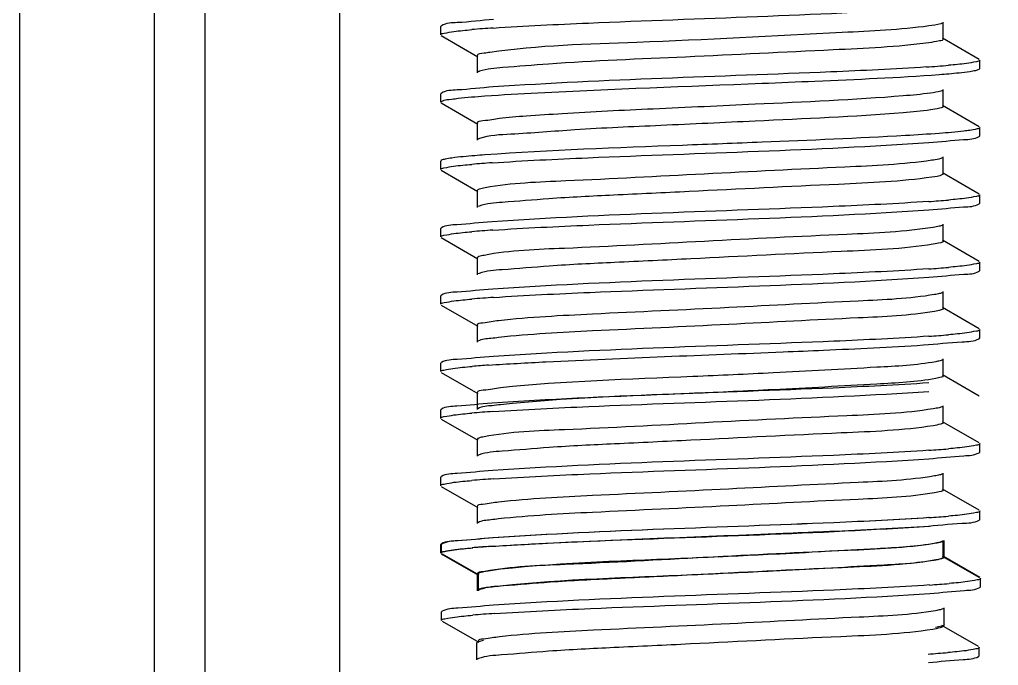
# Model space of a CAD drawing. Extents: x 1031190 to 1725648, y 733081 to 1571294.
# Drawn here: x 1133615.7 to 1133961.6, y 1250876.9 to 1251105.2 of the extents above; entities that cross this region are included whole.
import ezdxf

# ---------------------------------------------------------------- set-up
doc = ezdxf.new("R2010")
doc.units = 0
doc.header["$LTSCALE"] = 1000
doc.header["$MEASUREMENT"] = 0
doc.styles.get("Standard").update_dxf_attribs({"font": 'gbenor.shx', "bigfont": 'gbcbig.shx'})
doc.dimstyles.get("Standard").update_dxf_attribs({"dimtxt": 0.18, "dimasz": 0.18, "dimexe": 0.18, "dimexo": 0.0625, "dimgap": 0.09, "dimtad": 0, "dimtih": 1, "dimtoh": 1, "dimdec": 4, "dimzin": 0, "dimdsep": 46, "dimtxsty": 'Standard', "dimcen": 0.09, "dimadec": 0, "dimazin": 0, "dimtfac": 1, "dimtdec": 4, "dimtofl": 0, "dimtmove": 0, "dimatfit": 3, "dimfxl": 0, "dimtolj": 1, "dimtzin": 0, "dimarcsym": 0})

msp = doc.modelspace()

# ---------------------------------------------------------------- linework, layer by layer
at = {"linetype": 'Continuous'}
for p, q in [((1133615.66, 1253335.18), (1133615.66, 1248594.16)), ((1133663.28, 1253335.18), (1133663.28, 1248594.16)), ((1133681.14, 1253335.18), (1133681.14, 1248594.16)), ((1133728.77, 1253335.18), (1133728.77, 1248594.16)), ((1133942.1, 1251098.34), (1133942.1, 1251104.29)), ((1133764.71, 1251103.06), (1133764.49, 1251102.8)), ((1133764.49, 1251099.83), (1133764.49, 1251102.8)), ((1133764.49, 1251099.83), (1133764.49, 1251102.8)), ((1133764.71, 1251099.57), (1133777.64, 1251092.08)), ((1133954.76, 1251091.16), (1133941.84, 1251098.64)), ((1133777.38, 1251092.39), (1133777.38, 1251086.43)), ((1133954.99, 1251087.92), (1133954.99, 1251090.9)), ((1133954.99, 1251087.92), (1133954.99, 1251090.9)), ((1133954.76, 1251087.66), (1133954.99, 1251087.92)), ((1133942.1, 1251074.53), (1133942.1, 1251080.48)), ((1133764.71, 1251079.25), (1133764.49, 1251078.99)), ((1133764.49, 1251076.01), (1133764.49, 1251078.99)), ((1133764.49, 1251076.01), (1133764.49, 1251078.99)), ((1133764.71, 1251075.75), (1133777.64, 1251068.27)), ((1133954.76, 1251067.34), (1133941.84, 1251074.83)), ((1133777.38, 1251068.57), (1133777.38, 1251062.62)), ((1133954.99, 1251064.11), (1133954.99, 1251067.08)), ((1133954.99, 1251064.11), (1133954.99, 1251067.08)), ((1133954.76, 1251063.85), (1133954.99, 1251064.11)), ((1133942.1, 1251050.71), (1133942.1, 1251056.67)), ((1133764.71, 1251055.44), (1133764.49, 1251055.18)), ((1133764.49, 1251052.2), (1133764.49, 1251055.18)), ((1133764.49, 1251052.2), (1133764.49, 1251055.18)), ((1133764.71, 1251051.94), (1133777.64, 1251044.46)), ((1133954.76, 1251043.53), (1133941.84, 1251051.01)), ((1133777.38, 1251044.76), (1133777.38, 1251038.81)), ((1133954.99, 1251040.29), (1133954.99, 1251043.27)), ((1133954.99, 1251040.29), (1133954.99, 1251043.27)), ((1133778.1, 1251039.31), (1133777.64, 1251039.11)), ((1133954.76, 1251040.03), (1133954.99, 1251040.29)), ((1133764.71, 1251031.63), (1133764.49, 1251031.36)), ((1133942.1, 1251026.9), (1133942.1, 1251032.85)), ((1133764.49, 1251028.39), (1133764.49, 1251031.36)), ((1133764.49, 1251028.39), (1133764.49, 1251031.36)), ((1133764.71, 1251028.13), (1133777.64, 1251020.65)), ((1133954.76, 1251019.72), (1133941.84, 1251027.2)), ((1133777.38, 1251020.95), (1133777.38, 1251014.99)), ((1133954.99, 1251016.48), (1133954.99, 1251019.46)), ((1133954.99, 1251016.48), (1133954.99, 1251019.46)), ((1133778.05, 1251015.48), (1133777.64, 1251015.3)), ((1133954.76, 1251016.22), (1133954.99, 1251016.48)), ((1133764.71, 1251007.81), (1133764.49, 1251007.55)), ((1133764.49, 1251004.58), (1133764.49, 1251007.55)), ((1133764.49, 1251004.58), (1133764.49, 1251007.55)), ((1133942.1, 1251003.09), (1133942.1, 1251009.04)), ((1133764.71, 1251004.31), (1133777.64, 1250996.83)), ((1133954.76, 1250995.91), (1133941.84, 1251003.39)), ((1133777.38, 1250997.13), (1133777.38, 1250991.18)), ((1133954.99, 1250992.67), (1133954.99, 1250995.65)), ((1133954.99, 1250992.67), (1133954.99, 1250995.65)), ((1133954.76, 1250992.41), (1133954.99, 1250992.67)), ((1133764.71, 1250984), (1133764.49, 1250983.74)), ((1133764.49, 1250980.76), (1133764.49, 1250983.74)), ((1133764.49, 1250980.76), (1133764.49, 1250983.74)), ((1133942.1, 1250979.27), (1133942.1, 1250985.23)), ((1133764.71, 1250980.5), (1133777.64, 1250973.02)), ((1133954.76, 1250972.09), (1133941.84, 1250979.58)), ((1133777.38, 1250973.32), (1133777.38, 1250967.37)), ((1133764.71, 1250967.49), (1133764.49, 1250967.23)), ((1133764.49, 1250964.25), (1133764.49, 1250967.23)), ((1133764.49, 1250964.25), (1133764.49, 1250967.23)), ((1133942.1, 1250962.77), (1133942.1, 1250968.72)), ((1133764.71, 1250963.99), (1133777.64, 1250956.51)), ((1133954.76, 1250955.58), (1133941.84, 1250963.07)), ((1133777.38, 1250956.81), (1133777.38, 1250950.86)), ((1133954.99, 1250952.35), (1133954.99, 1250955.32)), ((1133954.99, 1250952.35), (1133954.99, 1250955.32)), ((1133954.76, 1250952.09), (1133954.99, 1250952.35)), ((1133778.05, 1250951.34), (1133777.64, 1250951.16)), ((1133942.1, 1250938.95), (1133942.1, 1250944.91)), ((1133764.71, 1250943.68), (1133764.49, 1250943.42)), ((1133764.49, 1250940.44), (1133764.49, 1250943.42)), ((1133764.49, 1250940.44), (1133764.49, 1250943.42)), ((1133764.71, 1250940.18), (1133777.64, 1250932.7)), ((1133954.76, 1250931.77), (1133941.84, 1250939.25)), ((1133777.38, 1250933), (1133777.38, 1250927.05)), ((1133954.99, 1250928.53), (1133954.99, 1250931.51)), ((1133954.99, 1250928.53), (1133954.99, 1250931.51)), ((1133954.76, 1250928.27), (1133954.99, 1250928.53)), ((1133942.1, 1250915.14), (1133942.1, 1250921.09)), ((1133942.41, 1250915.15), (1133942.41, 1250921.1)), ((1133764.71, 1250919.87), (1133764.49, 1250919.6)), ((1133764.49, 1250916.63), (1133764.49, 1250919.6)), ((1133764.49, 1250916.63), (1133764.49, 1250919.6)), ((1133765.02, 1250919.87), (1133764.8, 1250919.61)), ((1133764.8, 1250916.63), (1133764.8, 1250919.61)), ((1133764.8, 1250916.63), (1133764.8, 1250919.61)), ((1133764.71, 1250916.37), (1133777.64, 1250908.89)), ((1133765.02, 1250916.37), (1133777.95, 1250908.89)), ((1133954.76, 1250907.96), (1133941.84, 1250915.44)), ((1133955.07, 1250907.97), (1133942.15, 1250915.45)), ((1133777.38, 1250909.19), (1133777.38, 1250903.23)), ((1133777.69, 1250909.19), (1133777.69, 1250903.24)), ((1133955.3, 1250904.73), (1133955.3, 1250907.7)), ((1133955.3, 1250904.73), (1133955.3, 1250907.7)), ((1133778.36, 1250903.72), (1133777.95, 1250903.54)), ((1133955.07, 1250904.47), (1133955.3, 1250904.73)), ((1133942.41, 1250891.33), (1133942.41, 1250897.29)), ((1133765.02, 1250896.06), (1133764.8, 1250895.8)), ((1133764.8, 1250892.82), (1133764.8, 1250895.8)), ((1133764.8, 1250892.82), (1133764.8, 1250895.8)), ((1133765.02, 1250892.56), (1133777.95, 1250885.08)), ((1133954.56, 1250883.57), (1133941.64, 1250891.05)), ((1133777.17, 1250884.8), (1133777.17, 1250878.84)), ((1133954.79, 1250880.33), (1133954.79, 1250883.31)), ((1133954.79, 1250880.33), (1133954.79, 1250883.31)), ((1133777.85, 1250879.33), (1133777.43, 1250879.14)), ((1133954.56, 1250880.07), (1133954.79, 1250880.33))]:
    msp.add_line(p, q, dxfattribs=at)
for centre, radius, start, end in [((1133810.6, 1250684), 419.14, 93.7658, 94.8061), ((1133908.51, 1251511.39), 423.82, 273.7363, 274.8052), ((1133810.03, 1250643.6), 411.89, 93.8141, 94.8058), ((1133909.6, 1251450.08), 410.09, 273.8288, 274.8033), ((1133810.34, 1250615.85), 415.84, 93.7876, 94.8061), ((1133909.61, 1251426.14), 409.97, 273.8296, 274.8033), ((1133810.75, 1250586.9), 420.99, 93.7545, 94.8055), ((1133909.68, 1251401.37), 409.01, 273.8359, 274.8035), ((1133808.48, 1250591.54), 392.45, 93.9506, 94.8036), ((1133810.34, 1250551.71), 415.84, 93.7876, 94.8061), ((1133909.61, 1251362.01), 409.97, 273.8296, 274.8033), ((1133810.75, 1250522.77), 420.99, 93.7545, 94.8055), ((1133909.68, 1251337.24), 409.01, 273.8359, 274.8035), ((1133808.48, 1250527.41), 392.45, 93.9506, 94.8036), ((1133810.65, 1250504.09), 415.84, 93.7876, 94.8061), ((1133909.92, 1251314.39), 409.97, 273.8296, 274.8033), ((1133811.06, 1250475.15), 420.99, 93.7545, 94.8055), ((1133909.4, 1251289.99), 409.97, 273.8296, 274.8033)]:
    msp.add_arc(centre, radius, start, end, dxfattribs=at)
for points, knots in [([(1133783.07, 1251102.23), (1133794.27, 1251102.99), (1133845.29, 1251105.44), (1133896.36, 1251106.66), (1133936.12, 1251109.31)], [0, 0, 0, 0, 0.219727, 1, 1, 1, 1]), ([(1133783.19, 1251105.22), (1133778.91, 1251104.93), (1133772.92, 1251104.1), (1133766.38, 1251104.02), (1133764.72, 1251103.06)], [0, 0, 0, 0, 0.691048, 1, 1, 1, 1]), ([(1133764.49, 1251099.83), (1133764.49, 1251100.26), (1133766.8, 1251100.55), (1133767.97, 1251100.87), (1133769.14, 1251101.02)], [0, 0, 0, 0, 0.27128, 1, 1, 1, 1]), ([(1133937.01, 1251102.95), (1133926.87, 1251101.6), (1133892.41, 1251100.01), (1133840.75, 1251097.03), (1133799.02, 1251096.09), (1133781.8, 1251093.63)], [0, 0, 0, 0, 0.197296, 0.66439, 1, 1, 1, 1]), ([(1133941.84, 1251103.99), (1133941.64, 1251103.87), (1133940.06, 1251103.33), (1133938.42, 1251103.14), (1133937.01, 1251102.95)], [0, 0, 0, 0, 0.139781, 1, 1, 1, 1]), ([(1133942.1, 1251098.34), (1133942.1, 1251097.86), (1133939.57, 1251097.51), (1133938.29, 1251097.17), (1133937.01, 1251097)], [0, 0, 0, 0, 0.272864, 1, 1, 1, 1]), ([(1133937.01, 1251097), (1133925.8, 1251095.51), (1133897.07, 1251094.27), (1133852.3, 1251091.91), (1133813.24, 1251090.45), (1133789.09, 1251088.39), (1133780.84, 1251087.82), (1133778.21, 1251086.97)], [0, 0, 0, 0, 0.213061, 0.541106, 0.846102, 0.947882, 1, 1, 1, 1]), ([(1133781.8, 1251093.63), (1133781.16, 1251093.54), (1133779.91, 1251093.19), (1133777.38, 1251093.27), (1133777.38, 1251092.39)], [0, 0, 0, 0, 0.421903, 1, 1, 1, 1]), ([(1133954.99, 1251090.9), (1133954.99, 1251090.45), (1133952.64, 1251090.17), (1133951.46, 1251089.85), (1133950.27, 1251089.7)], [0, 0, 0, 0, 0.271064, 1, 1, 1, 1]), ([(1133778.21, 1251086.97), (1133778.1, 1251086.93), (1133777.9, 1251086.87), (1133777.72, 1251086.78), (1133777.64, 1251086.73)], [0, 0, 0, 0, 0.559243, 1, 1, 1, 1]), ([(1133936.12, 1251088.47), (1133924.88, 1251087.72), (1133873.86, 1251085.28), (1133822.79, 1251084.06), (1133783.07, 1251081.4)], [0, 0, 0, 0, 0.220644, 1, 1, 1, 1]), ([(1133940.72, 1251085.82), (1133941.82, 1251085.9), (1133945.41, 1251086.19), (1133948.99, 1251086.52), (1133951.45, 1251086.88)], [0, 0, 0, 0, 0.308788, 1, 1, 1, 1]), ([(1133951.45, 1251086.88), (1133952.17, 1251086.99), (1133953.28, 1251087.19), (1133954.41, 1251087.45), (1133954.76, 1251087.66)], [0, 0, 0, 0, 0.639507, 1, 1, 1, 1]), ([(1133878.06, 1251082.7), (1133884.29, 1251082.95), (1133905.18, 1251083.84), (1133926.08, 1251084.71), (1133940.72, 1251085.82)], [0, 0, 0, 0, 0.298277, 1, 1, 1, 1]), ([(1133783.07, 1251081.4), (1133778.82, 1251081.11), (1133772.87, 1251080.29), (1133766.37, 1251080.2), (1133764.72, 1251079.25)], [0, 0, 0, 0, 0.690938, 1, 1, 1, 1]), ([(1133780.08, 1251078.21), (1133786.31, 1251078.67), (1133818.96, 1251080.48), (1133851.63, 1251081.63), (1133878.06, 1251082.7)], [0, 0, 0, 0, 0.190978, 1, 1, 1, 1]), ([(1133941.84, 1251080.18), (1133941.66, 1251080.07), (1133940.27, 1251079.58), (1133938.81, 1251079.39), (1133937.57, 1251079.22)], [0, 0, 0, 0, 0.143278, 1, 1, 1, 1]), ([(1133764.49, 1251076.01), (1133764.49, 1251076.14), (1133765.9, 1251077.03), (1133767.2, 1251076.94), (1133768.46, 1251077.11)], [0, 0, 0, 0, 0.088833, 1, 1, 1, 1]), ([(1133768.46, 1251077.11), (1133769.19, 1251077.21), (1133773.06, 1251077.68), (1133776.94, 1251077.99), (1133780.08, 1251078.21)], [0, 0, 0, 0, 0.191282, 1, 1, 1, 1]), ([(1133937.57, 1251079.22), (1133934.38, 1251078.77), (1133913.74, 1251076.95), (1133893.05, 1251076.08), (1133875.58, 1251075.26)], [0, 0, 0, 0, 0.155236, 1, 1, 1, 1]), ([(1133875.58, 1251075.26), (1133863.57, 1251074.7), (1133840.91, 1251073.65), (1133813.73, 1251072.4), (1133795.99, 1251071.13), (1133785.98, 1251070.57), (1133781.37, 1251069.46), (1133777.37, 1251069.29), (1133777.38, 1251068.57)], [0, 0, 0, 0, 0.365862, 0.692448, 0.821022, 0.917724, 0.97803, 1, 1, 1, 1]), ([(1133937.57, 1251073.26), (1133934.38, 1251072.81), (1133913.74, 1251071), (1133893.05, 1251070.13), (1133875.58, 1251069.31)], [0, 0, 0, 0, 0.155236, 1, 1, 1, 1]), ([(1133942.1, 1251074.53), (1133942.1, 1251074.09), (1133939.87, 1251073.72), (1133938.7, 1251073.42), (1133937.57, 1251073.26)], [0, 0, 0, 0, 0.274842, 1, 1, 1, 1]), ([(1133875.58, 1251069.31), (1133864.49, 1251068.79), (1133843.26, 1251067.77), (1133814.41, 1251066.58), (1133793.16, 1251064.77), (1133781.69, 1251064.33), (1133778.15, 1251063.14)], [0, 0, 0, 0, 0.341185, 0.653122, 0.885228, 1, 1, 1, 1]), ([(1133951.45, 1251066.05), (1133950.77, 1251065.95), (1133947.2, 1251065.49), (1133943.62, 1251065.2), (1133940.72, 1251064.98)], [0, 0, 0, 0, 0.190097, 1, 1, 1, 1]), ([(1133954.99, 1251067.08), (1133954.99, 1251066.74), (1133953.27, 1251066.41), (1133952.34, 1251066.18), (1133951.45, 1251066.05)], [0, 0, 0, 0, 0.27614, 1, 1, 1, 1]), ([(1133778.15, 1251063.14), (1133778.05, 1251063.1), (1133777.88, 1251063.04), (1133777.71, 1251062.96), (1133777.64, 1251062.92)], [0, 0, 0, 0, 0.555338, 1, 1, 1, 1]), ([(1133940.72, 1251064.98), (1133936.73, 1251064.68), (1133915.86, 1251063.38), (1133894.97, 1251062.55), (1133878.06, 1251061.86)], [0, 0, 0, 0, 0.190944, 1, 1, 1, 1]), ([(1133936.98, 1251061.74), (1133941.1, 1251062.02), (1133946.87, 1251062.82), (1133953.16, 1251062.93), (1133954.76, 1251063.85)], [0, 0, 0, 0, 0.690319, 1, 1, 1, 1]), ([(1133878.06, 1251061.86), (1133868.71, 1251061.49), (1133836.04, 1251060.15), (1133803.35, 1251059.07), (1133780.08, 1251057.38)], [0, 0, 0, 0, 0.286355, 1, 1, 1, 1]), ([(1133782.63, 1251054.58), (1133793.91, 1251055.34), (1133845.36, 1251057.82), (1133896.88, 1251059.01), (1133936.98, 1251061.74)], [0, 0, 0, 0, 0.219568, 1, 1, 1, 1]), ([(1133768.46, 1251056.28), (1133767.64, 1251056.16), (1133766.39, 1251055.95), (1133765.11, 1251055.67), (1133764.71, 1251055.44)], [0, 0, 0, 0, 0.644209, 1, 1, 1, 1]), ([(1133780.08, 1251057.38), (1133778.89, 1251057.29), (1133775.01, 1251056.99), (1133771.13, 1251056.65), (1133768.46, 1251056.28)], [0, 0, 0, 0, 0.307497, 1, 1, 1, 1]), ([(1133941.84, 1251056.36), (1133941.44, 1251056.13), (1133940.16, 1251055.83), (1133938.9, 1251055.6), (1133938.09, 1251055.48)], [0, 0, 0, 0, 0.361658, 1, 1, 1, 1]), ([(1133764.49, 1251052.2), (1133764.49, 1251052.63), (1133766.76, 1251052.92), (1133767.92, 1251053.23), (1133769.06, 1251053.38)], [0, 0, 0, 0, 0.271559, 1, 1, 1, 1]), ([(1133938.09, 1251055.48), (1133927.91, 1251053.96), (1133900.99, 1251052.8), (1133857.86, 1251050.67), (1133815.53, 1251048.36), (1133789.58, 1251047.43), (1133780.17, 1251045.75)], [0, 0, 0, 0, 0.195167, 0.509727, 0.818873, 1, 1, 1, 1]), ([(1133938.09, 1251049.53), (1133927.19, 1251047.9), (1133898.48, 1251046.76), (1133860.99, 1251044.81), (1133826.87, 1251043.2), (1133804.81, 1251042.15), (1133789.07, 1251040.73), (1133780.7, 1251040.22), (1133778.1, 1251039.31)], [0, 0, 0, 0, 0.206258, 0.536041, 0.702749, 0.845523, 0.948379, 1, 1, 1, 1]), ([(1133942.1, 1251050.71), (1133942.1, 1251050.58), (1133940.72, 1251049.63), (1133939.36, 1251049.72), (1133938.09, 1251049.53)], [0, 0, 0, 0, 0.092026, 1, 1, 1, 1]), ([(1133780.17, 1251045.75), (1133779.46, 1251045.62), (1133778.68, 1251045.44), (1133777.38, 1251045.05), (1133777.38, 1251044.76)], [0, 0, 0, 0, 0.714515, 1, 1, 1, 1]), ([(1133954.99, 1251043.27), (1133954.99, 1251042.84), (1133952.7, 1251042.55), (1133951.54, 1251042.24), (1133950.38, 1251042.09)], [0, 0, 0, 0, 0.271489, 1, 1, 1, 1]), ([(1133936.98, 1251040.9), (1133925.72, 1251040.14), (1133874.27, 1251037.66), (1133822.76, 1251036.46), (1133782.63, 1251033.74)], [0, 0, 0, 0, 0.219101, 1, 1, 1, 1]), ([(1133936.99, 1251037.93), (1133941.1, 1251038.21), (1133946.87, 1251039), (1133953.16, 1251039.11), (1133954.76, 1251040.03)], [0, 0, 0, 0, 0.690311, 1, 1, 1, 1]), ([(1133782.87, 1251030.78), (1133794.17, 1251031.54), (1133845.54, 1251034.01), (1133896.97, 1251035.21), (1133936.99, 1251037.93)], [0, 0, 0, 0, 0.220145, 1, 1, 1, 1]), ([(1133782.63, 1251033.74), (1133778.48, 1251033.46), (1133772.67, 1251032.66), (1133766.33, 1251032.55), (1133764.72, 1251031.63)], [0, 0, 0, 0, 0.690488, 1, 1, 1, 1]), ([(1133938.59, 1251031.74), (1133928.49, 1251030.13), (1133901.41, 1251029.05), (1133857.95, 1251026.87), (1133815.27, 1251024.48), (1133789.13, 1251023.65), (1133779.8, 1251021.87)], [0, 0, 0, 0, 0.192752, 0.509476, 0.820909, 1, 1, 1, 1]), ([(1133941.84, 1251032.55), (1133941.48, 1251032.35), (1133940.38, 1251032.06), (1133939.29, 1251031.85), (1133938.59, 1251031.74)], [0, 0, 0, 0, 0.367273, 1, 1, 1, 1]), ([(1133764.49, 1251028.39), (1133764.49, 1251028.82), (1133766.79, 1251029.11), (1133767.95, 1251029.42), (1133769.11, 1251029.57)], [0, 0, 0, 0, 0.271407, 1, 1, 1, 1]), ([(1133938.59, 1251025.79), (1133927.85, 1251024.08), (1133899.18, 1251023.03), (1133861.66, 1251021.02), (1133827.26, 1251019.41), (1133804.96, 1251018.35), (1133789.09, 1251016.9), (1133780.65, 1251016.41), (1133778.05, 1251015.48)], [0, 0, 0, 0, 0.202669, 0.533226, 0.70113, 0.845024, 0.948509, 1, 1, 1, 1]), ([(1133942.1, 1251026.9), (1133942.1, 1251026.55), (1133940.42, 1251026.16), (1133939.47, 1251025.93), (1133938.59, 1251025.79)], [0, 0, 0, 0, 0.280154, 1, 1, 1, 1]), ([(1133779.8, 1251021.87), (1133779.19, 1251021.75), (1133778.49, 1251021.59), (1133777.38, 1251021.2), (1133777.38, 1251020.95)], [0, 0, 0, 0, 0.71086, 1, 1, 1, 1]), ([(1133954.99, 1251019.46), (1133954.99, 1251019.02), (1133952.7, 1251018.74), (1133951.54, 1251018.43), (1133950.39, 1251018.28)], [0, 0, 0, 0, 0.271495, 1, 1, 1, 1]), ([(1133936.99, 1251017.09), (1133925.76, 1251016.33), (1133874.39, 1251013.85), (1133822.95, 1251012.65), (1133782.87, 1251009.95)], [0, 0, 0, 0, 0.21884, 1, 1, 1, 1]), ([(1133783.18, 1251006.99), (1133794.5, 1251007.75), (1133845.79, 1251010.21), (1133897.14, 1251011.4), (1133937.05, 1251014.12)], [0, 0, 0, 0, 0.220917, 1, 1, 1, 1]), ([(1133937.05, 1251014.12), (1133941.15, 1251014.4), (1133946.9, 1251015.19), (1133953.16, 1251015.3), (1133954.76, 1251016.22)], [0, 0, 0, 0, 0.690253, 1, 1, 1, 1]), ([(1133782.87, 1251009.95), (1133778.67, 1251009.66), (1133772.78, 1251008.85), (1133766.35, 1251008.75), (1133764.72, 1251007.81)], [0, 0, 0, 0, 0.690736, 1, 1, 1, 1]), ([(1133939.05, 1251008.01), (1133930.16, 1251006.49), (1133905.8, 1251005.48), (1133865.54, 1251003.28), (1133823.14, 1251001.36), (1133796, 1250999.98), (1133784.97, 1250998.77)], [0, 0, 0, 0, 0.175288, 0.472203, 0.784406, 1, 1, 1, 1]), ([(1133941.84, 1251008.74), (1133941.53, 1251008.56), (1133940.58, 1251008.29), (1133939.64, 1251008.11), (1133939.05, 1251008.01)], [0, 0, 0, 0, 0.373528, 1, 1, 1, 1]), ([(1133764.49, 1251004.58), (1133764.49, 1251005.02), (1133766.82, 1251005.3), (1133768, 1251005.62), (1133769.17, 1251005.77)], [0, 0, 0, 0, 0.271179, 1, 1, 1, 1]), ([(1133939.05, 1251002.05), (1133930.16, 1251000.54), (1133905.8, 1250999.53), (1133865.54, 1250997.32), (1133823.14, 1250995.41), (1133796, 1250994.03), (1133784.97, 1250992.82)], [0, 0, 0, 0, 0.175288, 0.472203, 0.784406, 1, 1, 1, 1]), ([(1133942.1, 1251003.09), (1133942.1, 1251002.78), (1133940.66, 1251002.38), (1133939.82, 1251002.18), (1133939.05, 1251002.05)], [0, 0, 0, 0, 0.283524, 1, 1, 1, 1]), ([(1133784.97, 1250998.77), (1133783.07, 1250998.57), (1133781.26, 1250998.01), (1133777.37, 1250997.83), (1133777.38, 1250997.13)], [0, 0, 0, 0, 0.732764, 1, 1, 1, 1]), ([(1133954.99, 1250995.65), (1133954.99, 1250995.21), (1133952.71, 1250994.93), (1133951.55, 1250994.61), (1133950.4, 1250994.46)], [0, 0, 0, 0, 0.27155, 1, 1, 1, 1]), ([(1133784.97, 1250992.82), (1133784.05, 1250992.72), (1133781.62, 1250992.35), (1133778.99, 1250992.27), (1133777.64, 1250991.48)], [0, 0, 0, 0, 0.371684, 1, 1, 1, 1]), ([(1133937.05, 1250993.28), (1133925.86, 1250992.52), (1133874.57, 1250990.05), (1133823.22, 1250988.83), (1133783.18, 1250986.15)], [0, 0, 0, 0, 0.218398, 1, 1, 1, 1]), ([(1133885.51, 1250987.75), (1133890.26, 1250987.95), (1133906.81, 1250988.66), (1133923.36, 1250989.41), (1133935.15, 1250990.18)], [0, 0, 0, 0, 0.286991, 1, 1, 1, 1]), ([(1133935.15, 1250990.18), (1133939.7, 1250990.47), (1133946.06, 1250991.36), (1133953, 1250991.4), (1133954.76, 1250992.41)], [0, 0, 0, 0, 0.692027, 1, 1, 1, 1]), ([(1133781.44, 1250983.06), (1133788.19, 1250983.53), (1133822.86, 1250985.4), (1133857.57, 1250986.6), (1133885.51, 1250987.75)], [0, 0, 0, 0, 0.194747, 1, 1, 1, 1]), ([(1133783.18, 1250986.15), (1133778.9, 1250985.87), (1133772.91, 1250985.04), (1133766.38, 1250984.95), (1133764.72, 1250984)], [0, 0, 0, 0, 0.691038, 1, 1, 1, 1]), ([(1133939.48, 1250984.27), (1133932.6, 1250983), (1133913.35, 1250982.07), (1133894.22, 1250980.9), (1133882.02, 1250980.31)], [0, 0, 0, 0, 0.364269, 1, 1, 1, 1]), ([(1133941.84, 1250984.93), (1133941.57, 1250984.77), (1133940.77, 1250984.53), (1133939.98, 1250984.36), (1133939.48, 1250984.27)], [0, 0, 0, 0, 0.380472, 1, 1, 1, 1]), ([(1133764.49, 1250980.76), (1133764.49, 1250981.17), (1133766.63, 1250981.47), (1133767.73, 1250981.76), (1133768.81, 1250981.91)], [0, 0, 0, 0, 0.272497, 1, 1, 1, 1]), ([(1133882.02, 1250980.31), (1133872.57, 1250979.86), (1133840.45, 1250978.29), (1133808.25, 1250977.41), (1133785.68, 1250975.04)], [0, 0, 0, 0, 0.294359, 1, 1, 1, 1]), ([(1133936.98, 1250976.77), (1133925.72, 1250976), (1133874.27, 1250973.52), (1133822.76, 1250972.33), (1133782.63, 1250969.61)], [0, 0, 0, 0, 0.219101, 1, 1, 1, 1]), ([(1133939.48, 1250978.32), (1133932.6, 1250977.05), (1133913.35, 1250976.12), (1133894.22, 1250974.94), (1133882.02, 1250974.36)], [0, 0, 0, 0, 0.364269, 1, 1, 1, 1]), ([(1133942.1, 1250979.27), (1133942.1, 1250979), (1133940.89, 1250978.61), (1133940.14, 1250978.44), (1133939.48, 1250978.32)], [0, 0, 0, 0, 0.287487, 1, 1, 1, 1]), ([(1133785.68, 1250975.04), (1133783.61, 1250974.82), (1133781.64, 1250974.2), (1133777.37, 1250974.08), (1133777.38, 1250973.32)], [0, 0, 0, 0, 0.733679, 1, 1, 1, 1]), ([(1133782.87, 1250966.65), (1133794.17, 1250967.41), (1133845.54, 1250969.88), (1133896.97, 1250971.07), (1133936.99, 1250973.79)], [0, 0, 0, 0, 0.220145, 1, 1, 1, 1]), ([(1133882.02, 1250974.36), (1133872.57, 1250973.91), (1133840.45, 1250972.33), (1133808.25, 1250971.46), (1133785.68, 1250969.08)], [0, 0, 0, 0, 0.294359, 1, 1, 1, 1]), ([(1133782.63, 1250969.61), (1133778.48, 1250969.33), (1133772.67, 1250968.52), (1133766.33, 1250968.42), (1133764.72, 1250967.49)], [0, 0, 0, 0, 0.690488, 1, 1, 1, 1]), ([(1133785.68, 1250969.08), (1133784.67, 1250968.98), (1133782.01, 1250968.58), (1133779.11, 1250968.53), (1133777.64, 1250967.67)], [0, 0, 0, 0, 0.373733, 1, 1, 1, 1]), ([(1133938.59, 1250967.61), (1133928.49, 1250966), (1133901.41, 1250964.91), (1133857.95, 1250962.74), (1133815.27, 1250960.34), (1133789.13, 1250959.52), (1133779.8, 1250957.73)], [0, 0, 0, 0, 0.192752, 0.509476, 0.820909, 1, 1, 1, 1]), ([(1133941.84, 1250968.42), (1133941.48, 1250968.21), (1133940.38, 1250967.93), (1133939.29, 1250967.72), (1133938.59, 1250967.61)], [0, 0, 0, 0, 0.367273, 1, 1, 1, 1]), ([(1133764.49, 1250964.25), (1133764.49, 1250964.69), (1133766.79, 1250964.97), (1133767.95, 1250965.29), (1133769.11, 1250965.44)], [0, 0, 0, 0, 0.271407, 1, 1, 1, 1]), ([(1133942.1, 1250962.77), (1133942.1, 1250962.42), (1133940.42, 1250962.02), (1133939.47, 1250961.8), (1133938.59, 1250961.65)], [0, 0, 0, 0, 0.280154, 1, 1, 1, 1]), ([(1133938.59, 1250961.65), (1133927.85, 1250959.94), (1133899.18, 1250958.89), (1133861.66, 1250956.89), (1133827.26, 1250955.27), (1133804.96, 1250954.22), (1133789.09, 1250952.77), (1133780.65, 1250952.28), (1133778.05, 1250951.34)], [0, 0, 0, 0, 0.202669, 0.533226, 0.70113, 0.845024, 0.948509, 1, 1, 1, 1]), ([(1133779.8, 1250957.73), (1133779.19, 1250957.62), (1133778.49, 1250957.46), (1133777.38, 1250957.07), (1133777.38, 1250956.81)], [0, 0, 0, 0, 0.71086, 1, 1, 1, 1]), ([(1133954.99, 1250955.32), (1133954.99, 1250954.89), (1133952.7, 1250954.61), (1133951.54, 1250954.29), (1133950.39, 1250954.14)], [0, 0, 0, 0, 0.271495, 1, 1, 1, 1]), ([(1133936.99, 1250952.96), (1133925.76, 1250952.19), (1133874.39, 1250949.72), (1133822.95, 1250948.51), (1133782.87, 1250945.81)], [0, 0, 0, 0, 0.21884, 1, 1, 1, 1]), ([(1133937.05, 1250949.98), (1133941.15, 1250950.26), (1133946.9, 1250951.06), (1133953.16, 1250951.17), (1133954.76, 1250952.09)], [0, 0, 0, 0, 0.690253, 1, 1, 1, 1]), ([(1133783.18, 1250942.86), (1133794.5, 1250943.61), (1133845.79, 1250946.07), (1133897.14, 1250947.27), (1133937.05, 1250949.98)], [0, 0, 0, 0, 0.220917, 1, 1, 1, 1]), ([(1133782.87, 1250945.81), (1133778.67, 1250945.53), (1133772.78, 1250944.71), (1133766.35, 1250944.62), (1133764.72, 1250943.68)], [0, 0, 0, 0, 0.690736, 1, 1, 1, 1]), ([(1133764.49, 1250940.44), (1133764.49, 1250940.88), (1133766.82, 1250941.16), (1133768, 1250941.48), (1133769.17, 1250941.63)], [0, 0, 0, 0, 0.271179, 1, 1, 1, 1]), ([(1133939.05, 1250943.87), (1133930.16, 1250942.35), (1133905.8, 1250941.35), (1133865.54, 1250939.14), (1133823.14, 1250937.22), (1133796, 1250935.85), (1133784.97, 1250934.64)], [0, 0, 0, 0, 0.175288, 0.472203, 0.784406, 1, 1, 1, 1]), ([(1133941.84, 1250944.6), (1133941.53, 1250944.42), (1133940.58, 1250944.16), (1133939.64, 1250943.97), (1133939.05, 1250943.87)], [0, 0, 0, 0, 0.373528, 1, 1, 1, 1]), ([(1133942.1, 1250938.95), (1133942.1, 1250938.64), (1133940.66, 1250938.25), (1133939.82, 1250938.05), (1133939.05, 1250937.92)], [0, 0, 0, 0, 0.283524, 1, 1, 1, 1]), ([(1133784.97, 1250934.64), (1133783.07, 1250934.43), (1133781.26, 1250933.88), (1133777.37, 1250933.7), (1133777.38, 1250933)], [0, 0, 0, 0, 0.732764, 1, 1, 1, 1]), ([(1133939.05, 1250937.92), (1133930.16, 1250936.4), (1133905.8, 1250935.4), (1133865.54, 1250933.19), (1133823.14, 1250931.27), (1133796, 1250929.9), (1133784.97, 1250928.69)], [0, 0, 0, 0, 0.175288, 0.472203, 0.784406, 1, 1, 1, 1]), ([(1133954.99, 1250931.51), (1133954.99, 1250931.08), (1133952.71, 1250930.79), (1133951.55, 1250930.48), (1133950.4, 1250930.33)], [0, 0, 0, 0, 0.27155, 1, 1, 1, 1]), ([(1133784.97, 1250928.69), (1133784.05, 1250928.59), (1133781.62, 1250928.22), (1133778.99, 1250928.13), (1133777.64, 1250927.35)], [0, 0, 0, 0, 0.371684, 1, 1, 1, 1]), ([(1133937.29, 1250929.15), (1133926.03, 1250928.38), (1133874.58, 1250925.91), (1133823.07, 1250924.71), (1133782.94, 1250921.99)], [0, 0, 0, 0, 0.219101, 1, 1, 1, 1]), ([(1133937.05, 1250929.15), (1133925.86, 1250928.39), (1133874.57, 1250925.91), (1133823.22, 1250924.7), (1133783.18, 1250922.02)], [0, 0, 0, 0, 0.218398, 1, 1, 1, 1]), ([(1133935.15, 1250926.04), (1133939.7, 1250926.34), (1133946.06, 1250927.22), (1133953, 1250927.26), (1133954.76, 1250928.27)], [0, 0, 0, 0, 0.692027, 1, 1, 1, 1]), ([(1133783.18, 1250919.03), (1133794.48, 1250919.79), (1133845.85, 1250922.26), (1133897.28, 1250923.45), (1133937.3, 1250926.17)], [0, 0, 0, 0, 0.220145, 1, 1, 1, 1]), ([(1133885.51, 1250923.62), (1133890.26, 1250923.82), (1133906.81, 1250924.52), (1133923.36, 1250925.28), (1133935.15, 1250926.04)], [0, 0, 0, 0, 0.286991, 1, 1, 1, 1]), ([(1133783.18, 1250922.02), (1133778.9, 1250921.73), (1133772.91, 1250920.9), (1133766.38, 1250920.82), (1133764.72, 1250919.87)], [0, 0, 0, 0, 0.691038, 1, 1, 1, 1]), ([(1133782.94, 1250921.99), (1133778.79, 1250921.71), (1133772.98, 1250920.9), (1133766.64, 1250920.8), (1133765.02, 1250919.87)], [0, 0, 0, 0, 0.690488, 1, 1, 1, 1]), ([(1133781.44, 1250918.92), (1133788.19, 1250919.4), (1133822.86, 1250921.26), (1133857.57, 1250922.47), (1133885.51, 1250923.62)], [0, 0, 0, 0, 0.194747, 1, 1, 1, 1]), ([(1133942.15, 1250920.8), (1133941.79, 1250920.59), (1133940.69, 1250920.31), (1133939.6, 1250920.1), (1133938.9, 1250919.99)], [0, 0, 0, 0, 0.367273, 1, 1, 1, 1]), ([(1133941.84, 1250920.79), (1133941.57, 1250920.64), (1133940.77, 1250920.4), (1133939.98, 1250920.23), (1133939.48, 1250920.13)], [0, 0, 0, 0, 0.380472, 1, 1, 1, 1]), ([(1133764.49, 1250916.63), (1133764.49, 1250917.04), (1133766.63, 1250917.34), (1133767.73, 1250917.63), (1133768.81, 1250917.77)], [0, 0, 0, 0, 0.272497, 1, 1, 1, 1]), ([(1133764.8, 1250916.63), (1133764.8, 1250917.07), (1133767.1, 1250917.35), (1133768.26, 1250917.67), (1133769.41, 1250917.82)], [0, 0, 0, 0, 0.271407, 1, 1, 1, 1]), ([(1133938.9, 1250919.99), (1133928.8, 1250918.38), (1133901.72, 1250917.29), (1133858.26, 1250915.12), (1133815.58, 1250912.72), (1133789.44, 1250911.9), (1133780.11, 1250910.11)], [0, 0, 0, 0, 0.192752, 0.509476, 0.820909, 1, 1, 1, 1]), ([(1133939.48, 1250920.13), (1133932.6, 1250918.87), (1133913.35, 1250917.93), (1133894.22, 1250916.76), (1133882.02, 1250916.18)], [0, 0, 0, 0, 0.364269, 1, 1, 1, 1]), ([(1133938.9, 1250914.03), (1133928.16, 1250912.33), (1133899.49, 1250911.27), (1133861.97, 1250909.27), (1133827.57, 1250907.65), (1133805.27, 1250906.6), (1133789.4, 1250905.15), (1133780.96, 1250904.66), (1133778.36, 1250903.72)], [0, 0, 0, 0, 0.202669, 0.533226, 0.70113, 0.845024, 0.948509, 1, 1, 1, 1]), ([(1133882.02, 1250916.18), (1133872.57, 1250915.73), (1133840.45, 1250914.15), (1133808.25, 1250913.28), (1133785.68, 1250910.9)], [0, 0, 0, 0, 0.294359, 1, 1, 1, 1]), ([(1133939.48, 1250914.18), (1133932.6, 1250912.92), (1133913.35, 1250911.98), (1133894.22, 1250910.81), (1133882.02, 1250910.23)], [0, 0, 0, 0, 0.364269, 1, 1, 1, 1]), ([(1133942.41, 1250915.15), (1133942.41, 1250914.8), (1133940.73, 1250914.41), (1133939.78, 1250914.18), (1133938.9, 1250914.03)], [0, 0, 0, 0, 0.280154, 1, 1, 1, 1]), ([(1133942.1, 1250915.14), (1133942.1, 1250914.87), (1133940.89, 1250914.48), (1133940.14, 1250914.3), (1133939.48, 1250914.18)], [0, 0, 0, 0, 0.287487, 1, 1, 1, 1]), ([(1133785.68, 1250910.9), (1133783.61, 1250910.69), (1133781.64, 1250910.07), (1133777.37, 1250909.94), (1133777.38, 1250909.19)], [0, 0, 0, 0, 0.733679, 1, 1, 1, 1]), ([(1133780.11, 1250910.11), (1133779.5, 1250910), (1133778.8, 1250909.84), (1133777.69, 1250909.45), (1133777.69, 1250909.19)], [0, 0, 0, 0, 0.71086, 1, 1, 1, 1]), ([(1133882.02, 1250910.23), (1133872.57, 1250909.77), (1133840.45, 1250908.2), (1133808.25, 1250907.32), (1133785.68, 1250904.95)], [0, 0, 0, 0, 0.294359, 1, 1, 1, 1]), ([(1133955.3, 1250907.7), (1133955.3, 1250907.27), (1133953.01, 1250906.99), (1133951.85, 1250906.67), (1133950.7, 1250906.52)], [0, 0, 0, 0, 0.271495, 1, 1, 1, 1]), ([(1133785.68, 1250904.95), (1133784.67, 1250904.84), (1133782.01, 1250904.45), (1133779.11, 1250904.39), (1133777.64, 1250903.54)], [0, 0, 0, 0, 0.373733, 1, 1, 1, 1]), ([(1133937.3, 1250905.34), (1133926.07, 1250904.57), (1133874.7, 1250902.1), (1133823.26, 1250900.89), (1133783.18, 1250898.19)], [0, 0, 0, 0, 0.21884, 1, 1, 1, 1]), ([(1133937.36, 1250902.36), (1133941.46, 1250902.64), (1133947.21, 1250903.44), (1133953.47, 1250903.55), (1133955.07, 1250904.47)], [0, 0, 0, 0, 0.690253, 1, 1, 1, 1]), ([(1133783.49, 1250895.24), (1133794.81, 1250895.99), (1133846.1, 1250898.45), (1133897.45, 1250899.65), (1133937.36, 1250902.36)], [0, 0, 0, 0, 0.220917, 1, 1, 1, 1]), ([(1133783.18, 1250898.19), (1133778.98, 1250897.91), (1133773.09, 1250897.09), (1133766.66, 1250897), (1133765.02, 1250896.06)], [0, 0, 0, 0, 0.690736, 1, 1, 1, 1]), ([(1133942.15, 1250896.99), (1133941.84, 1250896.8), (1133940.89, 1250896.54), (1133939.95, 1250896.35), (1133939.36, 1250896.25)], [0, 0, 0, 0, 0.373528, 1, 1, 1, 1]), ([(1133764.8, 1250892.82), (1133764.8, 1250893.26), (1133767.13, 1250893.54), (1133768.31, 1250893.86), (1133769.48, 1250894.01)], [0, 0, 0, 0, 0.271179, 1, 1, 1, 1]), ([(1133939.36, 1250896.25), (1133930.47, 1250894.73), (1133906.11, 1250893.73), (1133865.85, 1250891.52), (1133823.45, 1250889.6), (1133796.31, 1250888.23), (1133785.28, 1250887.02)], [0, 0, 0, 0, 0.175288, 0.472203, 0.784406, 1, 1, 1, 1]), ([(1133938.38, 1250889.64), (1133927.65, 1250887.93), (1133898.98, 1250886.88), (1133861.46, 1250884.87), (1133827.05, 1250883.26), (1133804.75, 1250882.2), (1133788.89, 1250880.75), (1133780.45, 1250880.26), (1133777.85, 1250879.33)], [0, 0, 0, 0, 0.202669, 0.533226, 0.70113, 0.845024, 0.948509, 1, 1, 1, 1]), ([(1133941.9, 1250890.75), (1133941.89, 1250890.4), (1133940.22, 1250890.01), (1133939.27, 1250889.78), (1133938.38, 1250889.64)], [0, 0, 0, 0, 0.280154, 1, 1, 1, 1]), ([(1133942.41, 1250891.33), (1133942.41, 1250891.02), (1133940.97, 1250890.63), (1133940.13, 1250890.43), (1133939.36, 1250890.3)], [0, 0, 0, 0, 0.283524, 1, 1, 1, 1]), ([(1133785.28, 1250887.02), (1133783.38, 1250886.81), (1133781.57, 1250886.26), (1133777.68, 1250886.08), (1133777.69, 1250885.38)], [0, 0, 0, 0, 0.732764, 1, 1, 1, 1]), ([(1133779.6, 1250885.72), (1133778.99, 1250885.6), (1133778.29, 1250885.44), (1133777.17, 1250885.05), (1133777.17, 1250884.8)], [0, 0, 0, 0, 0.71086, 1, 1, 1, 1]), ([(1133954.79, 1250883.31), (1133954.79, 1250882.87), (1133952.5, 1250882.59), (1133951.34, 1250882.27), (1133950.18, 1250882.12)], [0, 0, 0, 0, 0.271495, 1, 1, 1, 1]), ([(1133936.84, 1250877.97), (1133940.94, 1250878.25), (1133946.69, 1250879.04), (1133952.96, 1250879.15), (1133954.56, 1250880.07)], [0, 0, 0, 0, 0.690253, 1, 1, 1, 1])]:
    msp.add_open_spline(points, degree=3, knots=knots, dxfattribs=at)
for points in [[(1133769.14, 1251101.02), (1133771.25, 1251101.29), (1133773.37, 1251101.49), (1133775.48, 1251101.67)], [(1133950.27, 1251089.7), (1133948.19, 1251089.43), (1133946.1, 1251089.24), (1133944.01, 1251089.06)], [(1133769.06, 1251053.38), (1133771.21, 1251053.66), (1133773.36, 1251053.86), (1133775.52, 1251054.04)], [(1133950.38, 1251042.09), (1133948.24, 1251041.81), (1133946.09, 1251041.61), (1133943.94, 1251041.43)], [(1133769.11, 1251029.57), (1133771.23, 1251029.85), (1133773.36, 1251030.05), (1133775.5, 1251030.23)], [(1133950.39, 1251018.28), (1133948.24, 1251018), (1133946.09, 1251017.8), (1133943.94, 1251017.61)], [(1133769.17, 1251005.77), (1133771.27, 1251006.04), (1133773.37, 1251006.23), (1133775.48, 1251006.41)], [(1133950.4, 1250994.46), (1133948.25, 1250994.19), (1133946.09, 1250993.99), (1133943.93, 1250993.8)], [(1133768.81, 1250981.91), (1133771.07, 1250982.21), (1133773.34, 1250982.42), (1133775.61, 1250982.61)], [(1133769.11, 1250965.44), (1133771.23, 1250965.71), (1133773.36, 1250965.91), (1133775.5, 1250966.09)], [(1133950.39, 1250954.14), (1133948.24, 1250953.86), (1133946.09, 1250953.66), (1133943.94, 1250953.48)], [(1133769.17, 1250941.63), (1133771.27, 1250941.9), (1133773.37, 1250942.1), (1133775.48, 1250942.28)], [(1133950.4, 1250930.33), (1133948.25, 1250930.05), (1133946.09, 1250929.85), (1133943.93, 1250929.67)], [(1133768.81, 1250917.77), (1133771.07, 1250918.08), (1133773.34, 1250918.29), (1133775.61, 1250918.48)], [(1133769.41, 1250917.82), (1133771.54, 1250918.09), (1133773.67, 1250918.29), (1133775.81, 1250918.47)], [(1133950.7, 1250906.52), (1133948.55, 1250906.24), (1133946.4, 1250906.04), (1133944.25, 1250905.86)], [(1133769.48, 1250894.01), (1133771.58, 1250894.28), (1133773.68, 1250894.48), (1133775.79, 1250894.66)], [(1133950.18, 1250882.12), (1133948.04, 1250881.85), (1133945.89, 1250881.65), (1133943.73, 1250881.46)]]:
    msp.add_open_spline(points, degree=3, dxfattribs=at)

# ---------------------------------------------------------------- leaders
msp.add_leader([(1133887.34, 1250747.01), (1134876.69, 1251193.47)], dimstyle='Standard', override={"dimgap": 20, "dimtad": 0})

doc.saveas('drawing.dxf')
